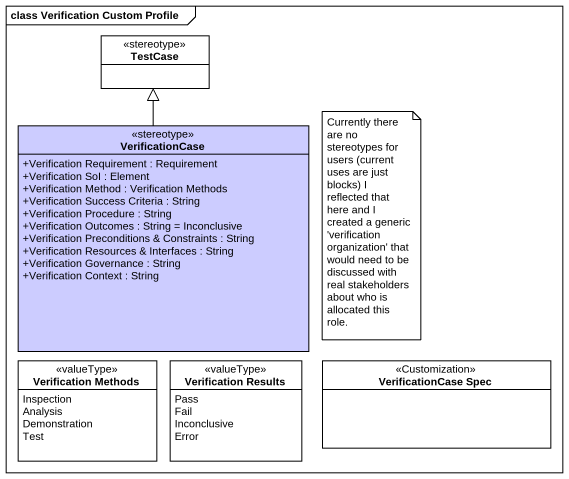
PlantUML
@startuml
mainframe class Verification Custom Profile
hide circle
hide empty members
skinparam classAttributeIconSize 0
class TestCase <<stereotype>>
class VerificationCase <<stereotype>> #CCCCFF {
  +Verification Requirement : Requirement
  +Verification SoI : Element
  +Verification Method : Verification Methods
  +Verification Success Criteria : String
  +Verification Procedure : String
  +Verification Outcomes : String = Inconclusive
  +Verification Preconditions & Constraints : String
  +Verification Resources & Interfaces : String
  +Verification Governance : String
  +Verification Context : String
}
enum "Verification Methods" as Verification_Methods <<valueType>> {
  Inspection
  Analysis
  Demonstration
  Test
}
enum "Verification Results" as Verification_Results <<valueType>> {
  Pass
  Fail
  Inconclusive
  Error
}
class "VerificationCase Spec" as VerificationCase_Spec <<Customization>>
VerificationCase -up-|> TestCase
note as N1
  Currently there are no stereotypes for users (current uses are just blocks) I reflected that here and I created a generic 'verification organization' that would need to be discussed with real stakeholders about who is allocated this role.
end note
@enduml
